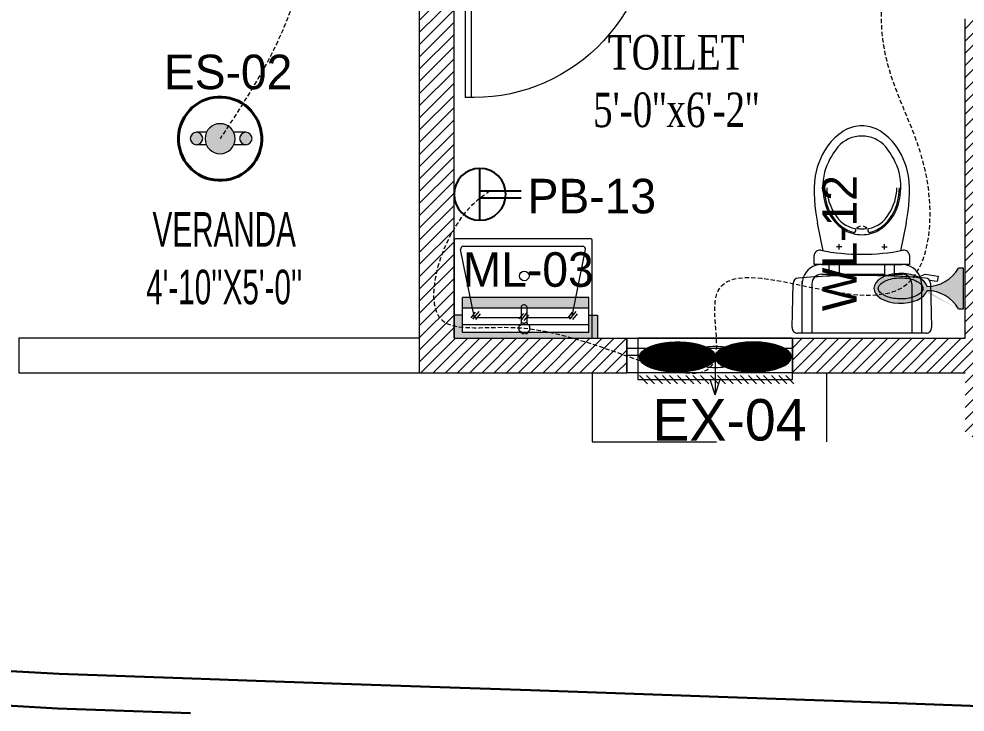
# Model space of a CAD drawing. Header units: inches. Extents: x 109699 to 44449955, y -10987 to 15824140.
# Drawn here: x 196156.4 to 196293.4, y -4298.8 to -4198.5 of the extents above; entities that cross this region are included whole.
import ezdxf

# ---------------------------------------------------------------- set-up
doc = ezdxf.new("R2010")
doc.units = ezdxf.units.IN
doc.header["$LTSCALE"] = 5
doc.header["$MEASUREMENT"] = 0
doc.linetypes.add('ACAD_ISO03W100', pattern=[30, 12, -18])
doc.linetypes.add('DASHED2', pattern=[0.375, 0.25, -0.125])
doc.layers.get('0').update_dxf_attribs({"color": 123})
for name, color, linetype, lineweight in [('@NORMAL', 7, 'Continuous', 5), ('dotted', 8, 'ACAD_ISO03W100', 5), ('E-Con-Point', 5, 'DASHED2', 13), ('E-ES-Energy Saver-Light', 140, 'Continuous', 13), ('E-EX-Exhaust-Fan', 190, 'Continuous', 13), ('E-ML-Mirror-Light', 6, 'Continuous', 13), ('E-PB-Socket-5A', 203, 'Continuous', 13), ('E-WL-Wall-Light', 232, 'Continuous', 15), ('fixture', 255, 'Continuous', 0), ('glass', 140, 'Continuous', 18), ('Low Height wall --- 2', 252, 'Continuous', 30), ('WALL-1', 8, 'Continuous', 9)]:
    doc.layers.add(name, color=color, linetype=linetype, lineweight=lineweight)
doc.layers.add('T', color=8, linetype='Continuous')
doc.styles.get("Standard").update_dxf_attribs({"font": 'times.ttf'})
doc.styles.add('style2', font='ARIALN.TTF', dxfattribs={"width": 0.75, "height": 3})

# ---------------------------------------------------------------- blocks, each defined once
blk = doc.blocks.new('bgtrfv')
at = {"layer": 'fixture'}
for p, q in [((21441.97229669015, -26164.40491112152), (21441.97229669015, -26138.40491112152)), ((21442.86003956014, -26164.40491112152), (21442.86003956014, -26138.40491112152)), ((21440.36849646348, -26163.54399991067), (21441.86849646348, -26163.54399991067)), ((21441.86849646348, -26163.54399991067), (21441.86849646348, -26164.54399991067)), ((21470.37322828309, -26163.54399991058), (21468.86849646354, -26163.54399991058)), ((21468.86849646354, -26164.54399991055), (21468.86849646354, -26163.54399991058)), ((21441.86849646348, -26164.54399991067), (21442.86849646348, -26164.54399991067)), ((21442.86003956014, -26164.40491112152), (21441.97229669015, -26164.40491112152)), ((21442.86849646348, -26164.54399991067), (21442.86849646348, -26168.54399991067)), ((21467.86849646354, -26164.54399991055), (21467.86849646354, -26168.54399991055)), ((21468.86849646354, -26164.54399991055), (21467.86849646354, -26164.54399991055)), ((21442.86849646348, -26168.54399991067), (21440.36849646348, -26168.54399991058)), ((21467.86849646354, -26168.54399991055), (21470.36849646351, -26168.54399991055))]:
    blk.add_line(p, q, dxfattribs=at)
blk.add_arc((21443.20467689397, -26164.04399991055), 25.66868977762097, 358.8838658305763, 92.75188722137418, dxfattribs=at)
blk = doc.blocks.new('nhjkkl')
at = {"layer": 'fixture'}
for p, q in [((143550.2312347457, 413.9730671772784), (143568.8430790594, 413.9730671772793)), ((143550.9065610597, 406.8304476761043), (143550.9065610476, 413.9730520486739)), ((143552.2954045853, 406.8304476553101), (143552.295404572, 413.9730369089164)), ((143566.7790000358, 406.8304174008415), (143566.7790000629, 413.9730217734107)), ((143568.1677981537, 413.9730520292499), (143568.1677527493, 408.0151220831901)), ((143549.5901182657, 406.7664480220853), (143549.4378542114, 413.1605533693012)), ((143569.6365050042, 413.160553386321), (143569.4842561156, 406.7664480432288)), ((143568.1677527493, 408.0151220831901), (143568.1677981597, 406.4336438885)), ((143548.4963421248, 405.7263631810149), (143548.607251598, 406.5122054251713)), ((143550.3819850576, 405.4614186200849), (143548.4963421248, 405.7263631810149)), ((143548.607251598, 406.5122054251713), (143549.7157409937, 406.3564144534005)), ((143551.5813878428, 405.9018777620411), (143550.3819850576, 405.4614186200849)), ((143556.26127781, 405.5678778112876), (143554.7929191489, 405.5678777931987)), ((143554.7929191489, 405.5678777931987), (143554.7929191657, 404.0528211996536)), ((143556.261277828, 404.0528211778994), (143556.26127781, 405.5678778112876)), ((143562.8130813948, 404.0528211994076), (143562.8130814172, 405.5678777923752)), ((143562.8130814172, 405.5678777923752), (143564.2813946441, 405.5678778099075)), ((143564.2813946441, 405.5678778099075), (143564.2813946615, 404.0528211776734)), ((143568.1677981597, 406.4336438885), (143568.1677981659, 406.8304930909451)), ((143554.79288887, 405.4416192904139), (143553.6842026946, 405.441619307019)), ((143562.8130511395, 405.4416192901674), (143556.2612324133, 405.4415738736677)), ((143565.3901262533, 405.4416192910601), (143564.2813644056, 405.4416193076988)), ((143552.6374877589, 404.0528211924245), (143566.4367957518, 404.0528211854942)), ((143552.6374877788, 402.7586299086117), (143552.6374877589, 404.0528211924245)), ((143565.3901262723, 404.052821200891), (143553.6842329504, 404.0527757819953)), ((143554.7929191657, 404.0528211996536), (143556.261277828, 404.0528211778994)), ((143564.2813946615, 404.0528211776734), (143562.8130813948, 404.0528211994076)), ((143566.4367957518, 404.0528211854942), (143566.4367957728, 402.7586601782943)), ((143553.1271576377, 398.0362349681834), (143553.9518113588, 402.0500473916766)), ((143556.6404317734, 401.4735209071393), (143555.8468090396, 401.4735208790955)), ((143556.2436128532, 401.8703246815119), (143556.2436128408, 401.076701986922)), ((143562.4338063848, 401.4735208998579), (143563.2274290794, 401.4735208880586)), ((143562.8306252776, 401.870324702267), (143562.8306253056, 401.0767019672573)), ((143565.1223207889, 402.0500776611082), (143565.9471258924, 398.0362349753721)), ((143559.3387398673, 398.4577576346321), (143558.9106931205, 398.6640308240756)), ((143560.1635449936, 398.6640308047001), (143559.7355133987, 398.4577576290383))]:
    blk.add_line(p, q, dxfattribs=at)
for centre, radius, start, end in [((143550.2312440123, 413.179452317064), 0.7936148602690781, 90.00066901502818, 181.3645564982883), ((143568.8430925063, 413.179430154478), 0.7936370229151675, 358.63708330143, 90.00097078565905), ((143550.3835517447, 406.7852967886536), 0.7936573326114393, 181.3608597506466, 265.4936567333053), ((143559.3313820936, 520.4146619905953), 114.7747799088793, 265.4974651529274, 270.1027383364831), ((143553.6835439005, 406.8302100781168), 2.776982850894335, 179.9950977868233, 198.7247616892986), ((143553.6641671368, 406.8219761162256), 2.755988833818937, 198.6919603846717, 203.1962037287053), ((143553.6842451597, 406.830626965949), 2.777851183980603, 203.1970942653883, 269.9997481717924), ((143553.6840397306, 406.830291598628), 1.388635154058973, 179.9935610234081, 226.0579730208608), ((143553.6842363313, 406.8306462703642), 1.389026963752532, 226.0622858634653, 269.9986125244432), ((143559.7429846886, 520.4144736201536), 114.7745915251009, 269.8972652920607, 274.5025384751385), ((143565.3900826332, 406.8305070130612), 2.777685812513137, 270.0009001508976, 341.2746753299377), ((143565.3900696894, 406.8304403121767), 1.388821022269026, 270.0023335401336, 318.9044295561592), ((143565.3903243654, 406.8303071959601), 1.388675674785373, 313.9401349780949, 0.004546975725653977), ((143565.3906436726, 406.8305070680519), 2.777154493287228, 341.2709583579591, 359.9997116367785), ((143568.6908150557, 406.7853051890736), 0.7936651105025501, 274.5057515234096, 358.6385485059807), ((143553.4310986414, 402.7586261222484), 0.7936108626023987, 179.9997266385257, 281.154795170795), ((143559.5371957675, 371.7938538244518), 30.76746556976699, 78.84496378673161, 101.1553274581742), ((143565.6431621761, 402.758675070728), 0.7936335968594284, 258.8438563195717, 359.9989248519769), ((143560.6030199971, 393.4904633605145), 6.619506932955108, 122.1868749793399, 164.6422486899968), ((143559.691574243, 394.4271028772321), 5.141188323198548, 104.2497094621876, 150.61330759848), ((143559.4569603147, 394.4903639536053), 4.443393787718942, 101.8529499143643, 150.0038868718224), ((143559.5371492295, 394.6434052969737), 5.084142630955329, 90.00008428513468, 118.9405262423073), ((143558.3670353377, 399.1001076362847), 0.3155730422259372, 304.1716716939285, 79.21640439466078), ((143558.9034807952, 398.7448373456175), 0.08112774840026897, 120.2938259573558, 275.1003766384382), ((143559.5371535633, 395.9875161606467), 2.906734715241127, 90.00023231647822, 103.4195897572691), ((143559.5371191747, 394.6434638445119), 5.0840840834616, 61.05930362467164, 89.999745580456), ((143559.5371073564, 395.9877092781937), 2.906541597874001, 76.57996402864104, 89.99932147006473), ((143560.1707573169, 398.7448373461996), 0.08112776809779704, 264.8996260535975, 59.706176732827), ((143560.7072330775, 399.1001138847403), 0.3155697011984737, 100.7865058950931, 235.831238595057), ((143559.6173005208, 394.4904147853488), 4.443348715976101, 29.99569182148486, 78.14662877954265), ((143559.3826715294, 394.427120612819), 5.141172952833982, 29.38656240975397, 75.7501605465209), ((143558.4712257037, 393.4904828698247), 6.619494466593977, 15.35760583437553, 57.81297954471867), ((143572.2223725796, 393.6842009728691), 19.58487767572048, 167.1608948101009, 187.3028875654185), ((143546.851903473, 393.6842435729975), 19.58487550162758, 352.6969860827403, 12.83897883790706), ((143561.8666311087, 392.9471293959111), 7.765781522712604, 148.9734116776313, 180.0370825543271), ((143561.9397062611, 392.7187179168407), 7.485059714963107, 147.7595450529205, 178.2898013246998), ((143557.1345394465, 392.7186902103006), 7.485068091722362, 1.71040899528419, 32.24066526655368), ((143557.2076145146, 392.9471021420416), 7.765789141801811, 359.9631185417419, 31.02678941811098), ((143563.4260475728, 392.801147338552), 9.524650229934462, 165.1413266773221, 192.8659346269845), ((143555.6481905647, 392.8011472918486), 9.524650235689958, 347.1340656589409, 14.85867360866212), ((143563.0484980828, 392.9327481596404), 10.39841761455111, 189.6220183945854, 217.9117471889267), ((143563.9317907136, 393.5092300994431), 10.19175081845734, 196.1153299050868, 219.5232582581568), ((143555.1424550462, 393.5091935918356), 10.19173337833671, 320.4769270377624, 343.8848553902324), ((143556.0257778566, 392.9327181524561), 10.39840516526215, 322.0884090897869, 350.378137884462), ((143561.7342255453, 392.2455549454055), 8.94320625309545, 219.6122136137997, 239.3816435217801), ((143559.5040281406, 389.9617490593175), 4.519470302409078, 220.5550458037677, 270.4192277752593), ((143559.5701948642, 389.961814163333), 4.519535626071895, 269.580394858351, 319.4445768290443), ((143557.3400579794, 392.2455549029521), 8.94320622922971, 300.6183568637677, 320.3877867722666), ((143559.4418071491, 388.7049738406661), 4.731726761745959, 241.4348748081609, 271.1544712317944), ((143559.6324764107, 388.7049738002104), 4.731726720728004, 268.8455291001113, 298.565125525756)]:
    blk.add_arc(centre, radius, start, end, dxfattribs=at)
blk = doc.blocks.new('qplaz')
at = {"layer": 'fixture'}
for p, q in [((143569.7800132462, 341.4142088231699), (143569.7800132462, 321.8142088231655)), ((143584.1800132462, 341.61420882317), (143569.9800132462, 341.61420882317)), ((143584.1800132462, 321.6142088231654), (143584.1800132462, 341.61420882317)), ((143570.8861369331, 340.2625714804694), (143570.8861369331, 322.965846165866)), ((143581.2560437616, 338.6539164940569), (143571.3654443752, 340.6546305699137)), ((143581.2560437616, 338.6539164940569), (143581.2560437616, 332.2000209122216)), ((143579.3593405762, 331.8000209122216), (143579.3593405762, 331.7265742452862)), ((143582.0060121824, 332.2000209122216), (143579.7593405762, 332.2000209122216)), ((143579.7593405762, 331.3265742452861), (143582.0559613498, 331.3265742452861)), ((143581.2560437616, 331.3265742452861), (143581.2560437616, 324.5745011522785)), ((143581.2560437616, 324.5745011522785), (143571.3654443752, 322.5737870764217)), ((143569.9800132462, 321.6142088231654), (143584.1800132462, 321.6142088231654))]:
    blk.add_line(p, q, dxfattribs=at)
blk.add_circle((143575.1723653077, 331.7897488839506), 0.6913263923410093, dxfattribs=at)
for centre, radius, start, end in [((143569.9800132462, 341.4142088231699), 0.2000000000000455, 90, 180), ((143571.2861369331, 340.2625714804694), 0.4000000000000909, 78.56426997742129, 180), ((143579.7593405762, 331.8000209122216), 0.399999999999909, 90, 180), ((143579.7593405762, 331.7265742452862), 0.4000000000000909, 180, 270), ((143582.7354837368, 331.8035851411277), 0.8302349482081128, 151.4778612968022, 170.068074453921), ((143581.7676264227, 331.7482369799126), 0.2488769175943618, 313.6286890804716, 52.9172466688434), ((143582.7354837368, 331.8035851411277), 0.8302349482082407, 196.4778612963691, 215.0680744545824), ((143582.0119682067, 332.4488265509969), 0.248876917594301, 268.6286890816223, 7.917246669584689), ((143582.7354837368, 331.8035851411277), 0.8302349482082407, 106.4778612964865, 125.0680744547195), ((143582.6801355756, 332.7714424551863), 0.2488769175942959, 223.6286890812177, 322.9172466696585), ((143582.7354837368, 331.8035851411277), 0.8302349482088563, 61.4778612960077, 80.06807445479153), ((143583.3807251467, 332.5271006712389), 0.248876917594301, 178.6286890807749, 277.9172466688938), ((143582.7354837368, 331.8035851411277), 0.830234948208255, 16.47786129636911, 35.06807445458243), ((143583.7033410509, 331.8589333023399), 0.2488769175943618, 133.6286890804716, 232.9172466688434), ((143582.7354837368, 331.8035851411277), 0.8302349482084354, 331.4778612968021, 350.0680744541255), ((143582.0902423269, 331.0800696110165), 0.2488769175944828, 358.6286890807748, 97.9172466688938), ((143582.7354837368, 331.8035851411277), 0.8302349482086144, 241.4778612960077, 260.0680744547915), ((143582.790831898, 330.8357278270691), 0.2488769175942959, 43.62868908121773, 142.9172466696585), ((143582.7354837368, 331.8035851411277), 0.8302349482082931, 286.4778612964865, 305.0680744547195), ((143583.4589992669, 331.1583437312556), 0.2488769175944828, 88.62868908162226, 187.9172466695847), ((143571.2861369331, 322.965846165866), 0.4000000000000909, 180, 281.4357300225787), ((143569.9800132462, 321.8142088231655), 0.2000000000000455, 180, 270)]:
    blk.add_arc(centre, radius, start, end, dxfattribs=at)
blk = doc.blocks.new('A$C1C755710')
at = {"linetype": 'ByBlock', "ltscale": 0.5}
h = blk.add_hatch(dxfattribs=at)
h.set_pattern_fill('ANSI31', color=256)
h.set_pattern_definition([(45, (0, 0), (-0.08838834764831843, 0.08838834764831845), [])])
edge = h.paths.add_edge_path()
edge.add_ellipse((199.1649073579174, 94.51384083836456), major_axis=(191.0280833619181, 3.971377967073551e-11), ratio=0.3951307893636453, start_angle=-2.146606530950382e-05, end_angle=6.29936271653392)
edge.add_ellipse((199.1649073579174, 94.51384083836456), major_axis=(191.0280833619181, 3.971377967073551e-11), ratio=0.3951307893636453, start_angle=6.29936271653392, end_angle=41.72868663856591)
edge.add_ellipse((199.1649073579174, 94.51384083836456), major_axis=(191.0280833619181, 3.971377967073551e-11), ratio=0.3951307893636453, start_angle=41.72868663856591, end_angle=359.9999785339347)
edge = h.paths.add_edge_path()
edge.add_ellipse((581.2210740817536, 94.51384083836456), major_axis=(-191.0280833619181, 3.971377967073551e-11), ratio=0.3951307893636453, start_angle=2.146606529957221e-05, end_angle=318.2713133614341)
edge.add_ellipse((581.2210740817536, 94.51384083836456), major_axis=(-191.0280833619181, 3.971377967073551e-11), ratio=0.3951307893636453, start_angle=318.2713133614341, end_angle=360.0000214660653)
at = {"ltscale": 2}
for p, q in [((389.0395967610093, 285.5447172545246), (364.2144678700133, 207.9370213896327)), ((389.0395967610093, 102.7958703805634), (389.0395967610093, 285.5447172545246)), ((389.0395967610093, 285.5447172545246), (413.8647256520053, 207.9370213896327)), ((9.237156729897833, 188.2013995007728), (49.73115919703559, 228.6954019679106)), ((44.42906965014117, 188.2013995007728), (84.92307211727893, 228.6954019679106)), ((83.87120178474288, 188.2013995007728), (124.3652042518806, 228.6954019679106)), ((124.5506794197281, 188.2013995007728), (165.0446818868659, 228.6954019679106)), ((159.7425923399715, 188.2013995007728), (200.2365948071092, 228.6954019679106)), ((199.1847244745732, 188.2013995007728), (239.6787269417109, 228.6954019679106)), ((241.5598876592558, 188.2013995007728), (282.0538901263935, 228.6954019679106)), ((276.7518005794991, 188.2013995007728), (317.2458030466369, 228.6954019679106)), ((316.1939327141008, 188.2013995007728), (356.6879351812386, 228.6954019679106)), ((365.3524135401385, 188.2013995007728), (405.8464160072763, 228.6954019679106)), ((400.5443264603819, 188.2013995007728), (441.0383289275196, 228.6954019679106)), ((439.9864585949836, 188.2013995007728), (480.4804610621213, 228.6954019679106)), ((481.5137070744968, 188.2013995007728), (522.0077095416345, 228.6954019679106)), ((516.7056199947401, 188.2013995007728), (557.1996224618779, 228.6954019679106)), ((556.1477521293418, 188.2013995007728), (596.6417545964796, 228.6954019679106)), ((597.6751444695255, 188.2013995007728), (638.1691469366633, 228.6954019679106)), ((632.8670573897689, 188.2013995007728), (673.3610598569066, 228.6954019679106)), ((672.3091895243706, 188.2013995007728), (712.8031919915084, 228.6954019679106)), ((708.7490936335089, 188.2013995007728), (749.2430961006467, 228.6954019679106)), ((743.9410065537522, 188.2013995007728), (784.43500902089, 228.6954019679106))]:
    blk.add_line(p, q, dxfattribs=at)
blk.add_lwpolyline([(-2.91038304567337e-11, 207.9370213896327), (777.604823705391, 207.9370213896327), (777.604823705391, -2.91038304567337e-11), (-2.91038304567337e-11, -2.91038304567337e-11)], close=True, dxfattribs=at)
for centre, start, end in [((390.1929907198355, -134.2364891821926), 80.14559333652657, 99.85440666347343), ((390.1929907198355, 323.2641150363197), 260.1455933365266, 279.8544066634735)]:
    blk.add_arc(centre, 283.1687490877094, start, end, dxfattribs=at)
at = {"extrusion": (0, 0, -1)}
blk.add_ellipse((199.1649073579174, 94.51384083836456), major_axis=(191.0280833619181, 3.971377967073551e-11), ratio=0.3951307893636453, dxfattribs=at)
blk.add_ellipse((581.2210740817536, 94.51384083836456), major_axis=(-191.0280833619181, 3.971377967073551e-11), ratio=0.3951307893636453)
blk = doc.blocks.new('A$C63FA2F8C')
at = {"linetype": 'ByBlock', "ltscale": 0.5}
h = blk.add_hatch(color=256, dxfattribs=at)
h.dxf.hatch_style = 1
h.paths.add_polyline_path([(337.2288066126173, 261.8435315283132, 1), (186.444764951407, 261.8435315283132, 1)])
h.paths.add_polyline_path([(174.7543875355803, 261.112525689078, 1), (111.9624450998782, 261.112525689078, 1)])
h.paths.add_polyline_path([(359.7620794158132, 260.9155295394245, 1), (422.5540218515153, 260.9155295394245, 1)])
at = {"ltscale": 2}
for p, q in [((193.2174023309955, 293.0739176886738), (145.2272237805882, 293.0739176886738)), ((391.274980574695, 293.0739176886738), (330.4561692330288, 293.0739176886738)), ((193.5781424691202, 229.8323706932948), (145.2272237805882, 229.8323706932948)), ((391.274980574695, 229.8323706932948), (330.0954290949041, 229.8323706932948))]:
    blk.add_line(p, q, dxfattribs=at)
for centre, radius in [((261.8367857820122, 261.8435315283132), 75.39202083060518), ((143.3584163177293, 261.112525689078), 31.39597121785105), ((391.1580506336642, 260.9155295394245), 31.39597121785105)]:
    blk.add_circle(centre, radius, dxfattribs=at)
at = {"lineweight": 40}
blk.add_ellipse((261.8367857820122, 261.8435315283132), major_axis=(-89.30196609760064, 189.4862523083066), ratio=0.9999999999956461, start_param=-1.547953900145618, end_param=4.735231407033968, dxfattribs=at)
blk = doc.blocks.new('E-MIRROR')
at = {"linetype": 'ByBlock', "ltscale": 0.5}
h = blk.add_hatch(color=256, dxfattribs=at)
h.dxf.hatch_style = 1
h.paths.add_polyline_path([(-3.803825716282212, 2.446194755687683), (-4.624919714406442, 2.446194755687683), (-4.62491971440644, 1.06206045303217), (-16.82861533086331, 1.06206045303217), (-16.82861533086331, 2.446194755687683), (-17.64970932898754, 2.446194755687683), (-17.64970932898754, 0.6069118485903171), (-3.803825716282212, 0.6069118485903171)])
h.paths.add_polyline_path([(-4.624919714406442, 3.884460453032168), (-16.82861533086331, 3.884460453032168), (-16.82861533086331, 3.048292623822446), (-4.624919714406442, 3.048292623822446)])
for p, q in [((-4.624919714406442, 3.88446045303217, 10051), (-16.82861533086331, 3.88446045303217, 10051)), ((-16.82861533086331, 1.062060453032171, 10051), (-16.82861533086331, 3.88446045303217, 10051)), ((-4.624919714406442, 1.062060453032171, 10051), (-4.624919714406442, 3.88446045303217, 10051)), ((-16.82861533086331, 3.048292623822448, 10051), (-4.624919714406442, 3.048292623822448, 10051)), ((-16.82861533086331, 2.446194755687686, 10051), (-17.64970932898754, 2.446194755687686, 10051)), ((-17.64970932898754, 2.446194755687686, 10051), (-17.64970932898754, 0.6069118485903177, 10051)), ((-16.00565070650659, 2.247419289612556, 2959.014400000002), (-15.57607335201684, 2.686018207375187, 2959.014400000002)), ((-15.84009277979034, 2.134810924049816, -4132.9712), (-15.23268653038967, 2.757759762277937, -4132.9712)), ((-15.52937958076724, 2.121438535564381, 2959.014400000002), (-15.09980222627749, 2.560037453327011, 2959.014400000002)), ((-11.35052072305241, 2.152482457534203, 2959.014400000002), (-10.92094336856267, 2.591081375296835, 2959.014400000002)), ((-11.18496279633616, 2.039874091971463, -4132.9712), (-10.5775565469355, 2.662822930199585, -4132.9712)), ((-10.87424959731306, 2.026501703486027, 2959.014400000002), (-10.44467224282331, 2.465100621248658, 2959.014400000002)), ((-6.647889140735954, 2.247419289613197, 2959.014400000002), (-6.218311786246209, 2.686018207375829, 2959.014400000002)), ((-6.4823312140197, 2.134810924050456, -4132.9712), (-5.874924964619035, 2.75775976227858, -4132.9712)), ((-6.171618014996598, 2.121438535565022, 2959.014400000002), (-5.742040660506856, 2.560037453327653, 2959.014400000002)), ((-4.624919714406442, 2.446194755687686, 10051), (-3.803825716282212, 2.446194755687686, 10051)), ((-3.803825716282212, 2.446194755687686, 10051), (-3.803825716282212, 0.6069118485903177, 10051)), ((-16.82861533086331, 1.706557592298256, 10051), (-4.624919714406442, 1.706557592298256, 10051)), ((-4.624919714406442, 1.062060453032171, 10051), (-16.82861533086331, 1.062060453032171, 10051)), ((-17.64970932898754, 0.6069118485903177, 10051), (-3.803825716282212, 0.6069118485903177, 10051))]:
    blk.add_line(p, q)
blk = doc.blocks.new('E-W-LIGHT')
at = {"linetype": 'ByBlock', "ltscale": 0.5}
h = blk.add_hatch(color=256, dxfattribs=at)
h.dxf.hatch_style = 1
h.set_gradient(color1=(255, 255, 255), color2=(255, 255, 0), name='CYLINDER')
edge = h.paths.add_edge_path()
edge.add_spline(control_points=[(-96.71110423948552, 1.235367220396483), (-96.8976251288622, 1.235367220396483), (-97.08530367817384, 1.204590695443009), (-97.49532330615068, 1.060408411101338), (-97.71769888777162, 0.9452617532663472), (-98.18859363857634, 0.6007580769133996), (-98.4360601757027, 0.3712016227401077), (-98.9274233233457, -0.2076466389563343), (-99.17095937526851, -0.5565722783421756), (-99.79256403547286, -1.649000525487912), (-100.1403411294208, -2.496475964584042), (-100.6655547252501, -4.389078901701514), (-100.8435119435345, -5.433326140728264), (-100.996858843053, -7.577941591604359), (-100.9723680002039, -8.677864733885961), (-100.7253955626443, -10.7881619923927), (-100.5027117058065, -11.79805679996582), (-99.90205506231798, -13.59089832466863), (-99.52349327352754, -14.37265162368595), (-98.79708591162027, -15.46144462183512), (-98.46289770719719, -15.83531695936959), (-97.82402795464219, -16.37320808014224), (-97.52292902289115, -16.53708124557815), (-97.0332651008719, -16.69867335386745), (-96.83300356165012, -16.72444707740215), (-96.42760539585558, -16.70413243760904), (-96.21918910161975, -16.65733367471884), (-95.75858057275782, -16.45705756399432), (-95.50712660475898, -16.30138572900886), (-94.98330090317799, -15.85001415615693), (-94.71221849052682, -15.55449414506236), (-94.18744122004225, -14.82684639582039), (-93.93399672563008, -14.39521060388152), (-93.32240182252819, -13.09860869282319), (-93.0057716383552, -12.13470487732181), (-92.57508722519842, -10.03980369670334), (-92.46055768618565, -8.90959698224412), (-92.45565766659526, -6.646794607945969), (-92.56528275998282, -5.514732191470296), (-92.98715107886524, -3.412587944823316), (-93.29985699109132, -2.443281268231641), (-93.99092435031811, -0.9549615958549695), (-94.34810290115182, -0.3877643056552464), (-95.07582621573985, 0.4836147841888085), (-95.44374809115733, 0.7854262440646148), (-96.01798165069457, 1.105607693885873), (-96.24029005175481, 1.180327462172805), (-96.53763867025813, 1.228459302029147), (-96.62438560181026, 1.235367220396483), (-96.71110423948552, 1.235367220396483)], knot_values=[0, 0, 0, 0, 0.194197829587449, 0.194197829587449, 0.388395659174898, 0.388395659174898, 0.582593488762347, 0.582593488762347, 0.776791318349796, 0.776791318349796, 1.110216687407361, 1.110216687407361, 1.443642056464925, 1.443642056464925, 1.77706742552249, 1.77706742552249, 2.110492794580054, 2.110492794580054, 2.443918163637619, 2.443918163637619, 2.701496175378678, 2.701496175378678, 2.959074187119738, 2.959074187119738, 3.169612053741, 3.169612053741, 3.380149920362263, 3.380149920362263, 3.590687786983526, 3.590687786983526, 3.801225653604789, 3.801225653604789, 4.011763520226051, 4.011763520226051, 4.360140390670959, 4.360140390670959, 4.708517261115867, 4.708517261115867, 5.056894131560775, 5.056894131560775, 5.405271002005684, 5.405271002005684, 5.69307956715584, 5.69307956715584, 5.980888132305996, 5.980888132305996, 6.192897451070847, 6.192897451070847, 6.283185307179586, 6.283185307179586, 6.283185307179586, 6.283185307179586], degree=3, periodic=0)
at = {"layer": 'E-WL-Wall-Light', "linetype": 'ByBlock', "ltscale": 0.5}
h = blk.add_hatch(color=256, dxfattribs=at)
h.dxf.hatch_style = 1
edge = h.paths.add_edge_path()
edge.add_ellipse((-96.71110423948552, -7.740473765769313), major_axis=(0, 10.71660606041263), ratio=0.559300439547623, start_angle=187.7376784571124, end_angle=531.0374031504149)
edge.add_arc((-112.001170541625, -18.46997501720373), 14.35701343791298, -60.53601194170483, 0.5736542653427819, ccw=False)
edge.add_line((-104.9392941575301, -30.97012448799713), (-104.939294157532, -33.06572841662167))
edge.add_line((-104.939294157532, -33.06572841662167), (-88.60969415754215, -33.06572841666017))
edge.add_line((-88.60969415754215, -33.06572841666017), (-88.60969415754002, -30.97012448799946))
edge.add_arc((-81.54781777344922, -18.46997501720374), 14.35701343791298, 179.559619270027, 240.5360119417236, ccw=False)
edge = h.paths.add_edge_path(flags=16)
edge.add_spline(control_points=[(-96.71110423948552, 1.235367220396483), (-96.8976251288622, 1.235367220396483), (-97.08530367817384, 1.204590695443009), (-97.49532330615068, 1.060408411101338), (-97.71769888777162, 0.9452617532663472), (-98.18859363857634, 0.6007580769133996), (-98.4360601757027, 0.3712016227401077), (-98.9274233233457, -0.2076466389563343), (-99.17095937526851, -0.5565722783421756), (-99.79256403547286, -1.649000525487912), (-100.1403411294208, -2.496475964584042), (-100.6655547252501, -4.389078901701514), (-100.8435119435345, -5.433326140728264), (-100.996858843053, -7.577941591604359), (-100.9723680002039, -8.677864733885961), (-100.7253955626443, -10.7881619923927), (-100.5027117058065, -11.79805679996582), (-99.90205506231798, -13.59089832466863), (-99.52349327352754, -14.37265162368595), (-98.79708591162027, -15.46144462183512), (-98.46289770719719, -15.83531695936959), (-97.82402795464219, -16.37320808014224), (-97.52292902289115, -16.53708124557815), (-97.0332651008719, -16.69867335386745), (-96.83300356165012, -16.72444707740215), (-96.42760539585558, -16.70413243760904), (-96.21918910161975, -16.65733367471884), (-95.75858057275782, -16.45705756399432), (-95.50712660475898, -16.30138572900886), (-94.98330090317799, -15.85001415615693), (-94.71221849052682, -15.55449414506236), (-94.18744122004225, -14.82684639582039), (-93.93399672563008, -14.39521060388152), (-93.32240182252819, -13.09860869282319), (-93.0057716383552, -12.13470487732181), (-92.57508722519842, -10.03980369670334), (-92.46055768618565, -8.90959698224412), (-92.45565766659526, -6.646794607945969), (-92.56528275998282, -5.514732191470296), (-92.98715107886524, -3.412587944823316), (-93.29985699109132, -2.443281268231641), (-93.99092435031811, -0.9549615958549695), (-94.34810290115182, -0.3877643056552464), (-95.07582621573985, 0.4836147841888085), (-95.44374809115733, 0.7854262440646148), (-96.01798165069457, 1.105607693885873), (-96.24029005175481, 1.180327462172805), (-96.53763867025813, 1.228459302029147), (-96.62438560181026, 1.235367220396483), (-96.71110423948552, 1.235367220396483)], knot_values=[0, 0, 0, 0, 0.194197829587449, 0.194197829587449, 0.388395659174898, 0.388395659174898, 0.582593488762347, 0.582593488762347, 0.776791318349796, 0.776791318349796, 1.110216687407361, 1.110216687407361, 1.443642056464925, 1.443642056464925, 1.77706742552249, 1.77706742552249, 2.110492794580054, 2.110492794580054, 2.443918163637619, 2.443918163637619, 2.701496175378678, 2.701496175378678, 2.959074187119738, 2.959074187119738, 3.169612053741, 3.169612053741, 3.380149920362263, 3.380149920362263, 3.590687786983526, 3.590687786983526, 3.801225653604789, 3.801225653604789, 4.011763520226051, 4.011763520226051, 4.360140390670959, 4.360140390670959, 4.708517261115867, 4.708517261115867, 5.056894131560775, 5.056894131560775, 5.405271002005684, 5.405271002005684, 5.69307956715584, 5.69307956715584, 5.980888132305996, 5.980888132305996, 6.192897451070847, 6.192897451070847, 6.283185307179586, 6.283185307179586, 6.283185307179586, 6.283185307179586], degree=3, periodic=0)
for p, q in [((-104.9392941575301, -30.97012448799713), (-104.939294157532, -33.06572841662167)), ((-104.939294157532, -33.06572841662167), (-88.60969415754215, -33.06572841666017)), ((-88.60969415754215, -33.06572841666017), (-88.60969415754002, -30.97012448803655))]:
    blk.add_line(p, q)
at = {"linetype": 'ByBlock', "ltscale": 0.5}
for centre, start, end in [((-112.001170541625, -18.46997501720374), 299.4639880582952, 0.5736542653427851), ((-81.54781777344922, -18.46997501720374), 179.4263457346572, 240.5360119417045)]:
    blk.add_arc(centre, 14.35701343791298, start, end, dxfattribs=at)
blk.add_ellipse((-96.71110423948552, -7.740473765769313), major_axis=(0, 10.71660606041263), ratio=0.559300439547623, start_param=3.276640619127039, end_param=9.268351136215248, dxfattribs=at)
blk.add_open_spline([(-96.71110423948552, 1.235367220396483), (-96.8976251288622, 1.235367220396483), (-97.08530367817384, 1.204590695443009), (-97.49532330615068, 1.060408411101338), (-97.71769888777162, 0.9452617532663472), (-98.18859363857634, 0.6007580769133996), (-98.4360601757027, 0.3712016227401077), (-98.9274233233457, -0.2076466389563343), (-99.17095937526851, -0.5565722783421756), (-99.79256403547286, -1.649000525487912), (-100.1403411294208, -2.496475964584042), (-100.6655547252501, -4.389078901701514), (-100.8435119435345, -5.433326140728264), (-100.996858843053, -7.577941591604359), (-100.9723680002039, -8.677864733885961), (-100.7253955626443, -10.7881619923927), (-100.5027117058065, -11.79805679996582), (-99.90205506231798, -13.59089832466863), (-99.52349327352754, -14.37265162368595), (-98.79708591162027, -15.46144462183512), (-98.46289770719719, -15.83531695936959), (-97.82402795464219, -16.37320808014224), (-97.52292902289115, -16.53708124557815), (-97.0332651008719, -16.69867335386745), (-96.83300356165012, -16.72444707740215), (-96.42760539585558, -16.70413243760904), (-96.21918910161975, -16.65733367471884), (-95.75858057275782, -16.45705756399432), (-95.50712660475898, -16.30138572900886), (-94.98330090317799, -15.85001415615693), (-94.71221849052682, -15.55449414506236), (-94.18744122004225, -14.82684639582039), (-93.93399672563008, -14.39521060388152), (-93.32240182252819, -13.09860869282319), (-93.0057716383552, -12.13470487732181), (-92.57508722519842, -10.03980369670334), (-92.46055768618565, -8.90959698224412), (-92.45565766659526, -6.646794607945969), (-92.56528275998282, -5.514732191470296), (-92.98715107886524, -3.412587944823316), (-93.29985699109132, -2.443281268231641), (-93.99092435031811, -0.9549615958549695), (-94.34810290115182, -0.3877643056552464), (-95.07582621573985, 0.4836147841888085), (-95.44374809115733, 0.7854262440646148), (-96.01798165069457, 1.105607693885873), (-96.24029005175481, 1.180327462172805), (-96.53763867025813, 1.228459302029147), (-96.62438560181026, 1.235367220396483), (-96.71110423948552, 1.235367220396483)], degree=3, knots=[0, 0, 0, 0, 0.194197829587449, 0.194197829587449, 0.388395659174898, 0.388395659174898, 0.582593488762347, 0.582593488762347, 0.776791318349796, 0.776791318349796, 1.110216687407361, 1.110216687407361, 1.443642056464925, 1.443642056464925, 1.77706742552249, 1.77706742552249, 2.110492794580054, 2.110492794580054, 2.443918163637619, 2.443918163637619, 2.701496175378678, 2.701496175378678, 2.959074187119738, 2.959074187119738, 3.169612053741, 3.169612053741, 3.380149920362263, 3.380149920362263, 3.590687786983526, 3.590687786983526, 3.801225653604789, 3.801225653604789, 4.011763520226051, 4.011763520226051, 4.360140390670959, 4.360140390670959, 4.708517261115867, 4.708517261115867, 5.056894131560775, 5.056894131560775, 5.405271002005684, 5.405271002005684, 5.69307956715584, 5.69307956715584, 5.980888132305996, 5.980888132305996, 6.192897451070847, 6.192897451070847, 6.283185307179586, 6.283185307179586, 6.283185307179586, 6.283185307179586], dxfattribs=at)
blk = doc.blocks.new('A$C0EEE0DA8')
at = {"lineweight": 25}
for p, q in [((9.859886922386067, 11.01563311866266), (9.859886922386067, 3.514223118661903)), ((9.859886922386067, 7.754928118662065), (15.8195753665932, 7.754928118662065)), ((9.859886922386067, 6.774928118662501), (15.8195753665932, 6.774928118662501))]:
    blk.add_line(p, q, dxfattribs=at)
blk.add_circle((9.85988692238243, 7.264928118662283), 3.750704999999999, dxfattribs=at)

msp = doc.modelspace()

# ---------------------------------------------------------------- hatches: boundary and pattern name
at = {"layer": '@NORMAL'}
h = msp.add_hatch(dxfattribs=at)
h.set_pattern_fill('ANSI31', scale=10, angle=-7.63333123551244e-14, style=0)
h.set_pattern_definition([(44.99999999999989, (142732.3835256985, 2531118.532197352), (-0.8838834764831833, 0.8838834764831855), [])])
h.paths.add_polyline_path([(196244.4205923098, -4244.723481484716), (196219.4204265427, -4244.723481484716), (196219.4204265427, -4179.723481484716), (196214.4206050601, -4179.723481484716), (196214.4206050601, -4249.723202862804), (196244.4205923097, -4249.723481484716)])
h = msp.add_hatch(dxfattribs=at)
h.set_pattern_fill('ANSI31', scale=10, angle=-7.63333123551244e-14, style=0)
h.set_pattern_definition([(44.99999999999984, (178939.0702236593, 2542407.827854916), (-0.8838834764831834, 0.8838834764831853), [])])
h.paths.add_polyline_path([(196298.4206287379, -4198.507736257305), (196293.4204744477, -4198.50773625777), (196293.4204744477, -4249.723481484716), (196293.4206050611, -4249.723481484716), (196293.4206287378, -4259.007518244003), (196298.4206287379, -4259.007518244003), (196298.4205394787, -4224.007482102168), (196298.4206287379, -4224.007482102168)])
h.paths.add_polyline_path([(196310.421281874, -4219.007387868622), (196298.4206287379, -4219.007487514549), (196298.4206287379, -4224.007482102168), (196310.4205394781, -4224.007482102168)])
h.paths.add_polyline_path([(196293.4204744477, -4244.723481485182), (196268.4205923097, -4244.72348148425), (196268.4205923097, -4249.723481484716), (196293.4204744477, -4249.723481484716)])

# ---------------------------------------------------------------- linework, layer by layer
at = {"layer": 'dotted', "ltscale": 0.3, "elevation": -0.1214475790990264}
msp.add_lwpolyline([(196239.4205923097, -4249.723481484716), (196239.4205923097, -4259.723481484716), (196273.4205923098, -4259.723481484716), (196273.4205923098, -4249.723481484716)], dxfattribs=at)
at = {"layer": 'E-Con-Point', "ltscale": 0.5}
for points in [[(196255.9491822692, -4176.568211660593, -0.02144757909905479), (196233.4513436811, -4161.16668696018), (196207.245512607, -4167.403404509289), (196195.7821790628, -4197.182512792166), (196185.546041531, -4215.843775149492, 0.0857903163960998)], [(196224.6155167051, -4223.405321807164, 0.02460693707325845), (196221.8058698649, -4225.699742327724), (196217.5241887792, -4241.945460025385), (196229.6099686277, -4243.278951974746, 0.0867654381488947), (196257.3892888303, -4246.976061458763, -0.1152391783467949), (196257.4180705661, -4238.4996885079, -0.06013652020039644), (196284.0874183314, -4237.515447558895, -0.02144757909905477), (196288.0154564832, -4222.367239686737), (196281.3348495452, -4196.733182956017), (196282.6260216961, -4176.930135836974), (196270.2006466681, -4184.043095125238), (196255.9491822692, -4176.568211660593, -0.02144757909905479)]]:
    msp.add_spline(points, degree=3, dxfattribs=at)
at = {"layer": 'glass'}
for p, q in [((196268.4205923097, -4246.223481484716, -0.1214475790990548), (196244.4205923097, -4246.22348148425, -0.1214475790990548)), ((196268.4205923097, -4247.223481484716, -0.1214475790990548), (196244.4205923097, -4247.22348148425, -0.1214475790990548))]:
    msp.add_line(p, q, dxfattribs=at)
at = {"layer": 'glass', "elevation": -0.1214475790990264}
msp.add_lwpolyline([(196244.4205923097, -4249.72348148425), (196244.4205923097, -4244.723481484716), (196268.4205923097, -4244.723481484716), (196268.4205923097, -4249.72348148425)], close=True, dxfattribs=at)
at = {"layer": 'Low Height wall --- 2', "elevation": 0.1857903163961048}
for points in [[(196019.4206049389, -4284.859333177474), (196042.2044459844, -4286.373539146034), (196057.9607371162, -4287.420696648214), (196075.3682724043, -4288.426919775577), (196095.4520849259, -4289.561189984988), (196118.2545705182, -4290.849002251021), (196137.5097812656, -4291.936475652821), (196149.9126877152, -4292.63695258097), (196162.2345958406, -4293.332854979815), (196181.447070891, -4293.997281811577), (196190.7649075006, -4294.319521431227), (196203.133935899, -4294.747280703768), (196217.4273797031, -4295.24159221479), (196230.4831372521, -4295.693100706119), (196242.7895604148, -4296.118694895789), (196259.0748940825, -4296.681892121587), (196275.8142959437, -4297.260792430459), (196307.3303003065, -4298.446815987145), (196337.4919842852, -4299.591052892471)], [(196014.4206049389, -4289.538065001221), (196041.8728792029, -4291.362533380305), (196057.6506790768, -4292.411120345843), (196075.0830359392, -4293.41877825654), (196095.1701500166, -4294.553234927384), (196117.9726356088, -4295.841047193417), (196137.2278463563, -4296.928520595216), (196149.6307528057, -4297.628997523365), (196162.0071951713, -4298.327979843625), (196181.2742587307, -4298.994294514907)]]:
    msp.add_lwpolyline(points, dxfattribs=at)
at = {"layer": 'WALL-1'}
for p, q in [((196214.4206050608, -4249.72348148425, -0.02147782494510153), (196214.4204265427, -4179.723481484716, 0.09392815268817856)), ((196219.4205923101, -4244.723670203732, -0.01323487298423842), (196219.4204265427, -4179.723481484716, 0.09392813166567393)), ((196293.4205923098, -4244.723481484716, -0.01323487298423842), (196293.4204744477, -4198.50773625777, 0.06295903072996367)), ((196219.4205923096, -4244.723481484716, -0.1214475790990548), (196244.4205923097, -4244.723481484716, -0.1214475790990548)), ((196244.4205923097, -4244.723481484716, -0.2214475790990562), (196244.4205923097, -4249.723481484716, -0.2214475790990562)), ((196244.4205923097, -4244.723481484716, -0.1214475790990548), (196244.4205923097, -4249.723481484716, -0.1214475790990548)), ((196268.4205923097, -4244.723481484716, -0.1214475790990548), (196293.4205923098, -4244.723481484716, -0.1214475790990548)), ((196268.4205923097, -4244.723481484716, -0.2214475790990562), (196268.4205923097, -4249.723481484716, -0.2214475790990562)), ((196268.4205923097, -4244.723481484716, -0.1214475790990548), (196268.4205923097, -4249.723481484716, -0.1214475790990548)), ((196214.4206050608, -4249.72348148425, -0.1214475790990548), (196244.4205923097, -4249.723481484716, -0.1214475790990548)), ((196268.4205923097, -4249.72348148425, -0.1214475790990548), (196293.4206050611, -4249.72348148425, -0.1214475790990548))]:
    msp.add_line(p, q, dxfattribs=at)
at = {"layer": 'WALL-1', "elevation": -0.02144757909902495}
msp.add_lwpolyline([(196156.4206049389, -4249.723481484716), (196214.4205923095, -4249.723481484716), (196214.4205923095, -4244.72348148425), (196156.4206049389, -4244.72348148425)], close=True, dxfattribs=at)

# ---------------------------------------------------------------- block references
at = {"layer": '@NORMAL', "xscale": -1, "rotation": 180}
msp.add_blockref('bgtrfv', (174779.0519300791, -30348.26736779793, -0.01153044919036006), dxfattribs=at)
at = {"layer": '@NORMAL'}
for name, p, rotation in [('nhjkkl', (339838.0084018305, -3830.017906356776, -0.02144757909905337), 180), ('qplaz', (195897.8063834866, 139339.456531762, 0.0867654381488947), 270)]:
    msp.add_blockref(name, p, dxfattribs=dict(at, rotation=rotation))
at = {"layer": 'E-ES-Energy Saver-Light', "xscale": -0.02880000000004657, "yscale": 0.02880000000004657, "zscale": 0.02880000000004657, "rotation": 180}
msp.add_blockref('A$C63FA2F8C', (196178.0051421004, -4208.302681441464, 0.0857903163960998), dxfattribs=at)
at = {"layer": 'E-EX-Exhaust-Fan', "xscale": -0.02880000000732252, "yscale": 0.02880000000732252, "zscale": 0.02880000000732252, "rotation": 180}
msp.add_blockref('A$C1C755710', (196246.0219312508, -4244.723481484251, -0.1214475790990264), dxfattribs=at)
at = {"layer": 'E-ML-Mirror-Light', "xscale": 1.50043415340042, "yscale": 1.800520984101695, "zscale": 1.50043415340042}
msp.add_blockref('E-MIRROR', (196245.9028189848, -4245.816427722619, -15080.8769107006), dxfattribs=at)
at = {"layer": 'E-PB-Socket-5A', "xscale": -1, "rotation": 180}
msp.add_blockref('A$C0EEE0DA8', (196213.3113518513, -4216.630393688501, 0.02460693707325845), dxfattribs=at)
at = {"layer": 'E-WL-Wall-Light', "xscale": 0.3601041968213394, "yscale": 0.3601041968213394, "zscale": 0.3601041968213394, "rotation": 90}
msp.add_blockref('E-W-LIGHT', (196281.3000342707, -4202.689369866654, -0.02144757909905477), dxfattribs=at)

# ---------------------------------------------------------------- texts
at = {"layer": 'E-ES-Energy Saver-Light', "insert": (196177.4181453106, -4208.752149791477, 0.0857903163960998), "char_height": 5, "width": 24.08470202641911, "attachment_point": 7}
msp.add_mtext('{\\fCentury Gothic|b0|i0|c0|p34;ES-02}', dxfattribs=at)
at = {"layer": 'E-EX-Exhaust-Fan', "insert": (196248.1641471546, -4259.628676793587, -0.02144757909902636), "char_height": 6, "width": 24.08470202641911, "attachment_point": 7}
msp.add_mtext('{\\fCentury Gothic|b0|i0|c0|p34;EX-04}', dxfattribs=at)
at = {"layer": 'E-ML-Mirror-Light', "insert": (196220.6946394595, -4232.284302030228, 0.2299123717208644), "char_height": 5, "width": 24.08470202641911, "attachment_point": 1}
msp.add_mtext('{\\fCentury Gothic|b0|i0|c0|p34;ML-03}', dxfattribs=at)
at = {"layer": 'E-PB-Socket-5A', "insert": (196230.0876120818, -4226.726794346126, -10631.84437691904), "char_height": 5, "width": 24.08470202641911, "attachment_point": 7}
msp.add_mtext('{\\fCentury Gothic|b0|i0|c0|p34;PB-13}', dxfattribs=at)
at = {"layer": 'E-WL-Wall-Light', "insert": (196277.7441336201, -4221.12155846486, -0.02144757909905477), "char_height": 5, "width": 24.08470202641911, "attachment_point": 9, "rotation": 89.99999999999993}
msp.add_mtext('{\\fCentury Gothic|b0|i0|c0|p34;WL-12}', dxfattribs=at)
at = {"layer": 'T', "lineweight": 35, "char_height": 5, "width": 44.92537410357909, "attachment_point": 8, "style": 'style2'}
for s, insert in [("{\\fRomantic|b0|i0|c2|p2;TOILET\\P5'-0''x6'-2''}", (196251.587501385, -4214.241542793066, 0.0857903163960998)), ("VERANDA\\P4'-10''X5'-0''", (196186.1476627412, -4239.882137984632, 0.0857903163960998))]:
    msp.add_mtext(s, dxfattribs=dict(at, insert=insert))

doc.saveas('drawing.dxf')
